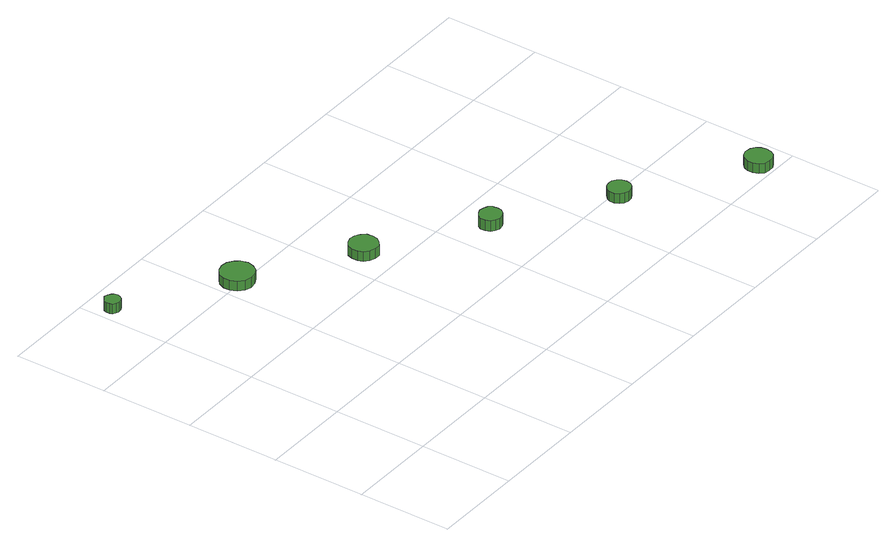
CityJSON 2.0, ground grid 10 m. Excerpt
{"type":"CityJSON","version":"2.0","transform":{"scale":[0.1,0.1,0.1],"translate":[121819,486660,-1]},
"CityObjects":{
"tree1":{"type":"SolitaryVegetationObject","attributes":{"function":"something"},"geometry":[{"type":"MultiSurface","lod":"1","boundaries":[[[0,1,2,3,4,5,6,7,8,9,10,11,12,13,14]],[[15,16,17,18,19,20,21,22,23,24,25,26,27,28,29]],[[0,29,28,1]],[[1,28,27,2]],[[2,27,26,3]],[[3,26,25,4]],[[4,25,24,5]],[[5,24,23,6]],[[6,23,22,7]],[[7,22,21,8]],[[8,21,20,9]],[[9,20,19,10]],[[10,19,18,11]],[[11,18,17,12]],[[12,17,16,13]],[[13,16,15,14]],[[14,15,29,0]]]}]},
"tree2":{"type":"SolitaryVegetationObject","attributes":{"function":"something"},"geometry":[{"type":"MultiSurface","lod":"1","boundaries":[[[30,31,32,33,34,35,36,37,38,39,40,41,42,43,44]],[[45,46,47,48,49,50,51,52,53,54,55,56,57,58,59]],[[30,59,58,31]],[[31,58,57,32]],[[32,57,56,33]],[[33,56,55,34]],[[34,55,54,35]],[[35,54,53,36]],[[36,53,52,37]],[[37,52,51,38]],[[38,51,50,39]],[[39,50,49,40]],[[40,49,48,41]],[[41,48,47,42]],[[42,47,46,43]],[[43,46,45,44]],[[44,45,59,30]]]}]},
"tree3":{"type":"SolitaryVegetationObject","attributes":{"function":"something"},"geometry":[{"type":"MultiSurface","lod":"1","boundaries":[[[60,61,62,63,64,65,66,67,68,69,70,71,72,73,74]],[[75,76,77,78,79,80,81,82,83,84,85,86,87,88,89]],[[60,89,88,61]],[[61,88,87,62]],[[62,87,86,63]],[[63,86,85,64]],[[64,85,84,65]],[[65,84,83,66]],[[66,83,82,67]],[[67,82,81,68]],[[68,81,80,69]],[[69,80,79,70]],[[70,79,78,71]],[[71,78,77,72]],[[72,77,76,73]],[[73,76,75,74]],[[74,75,89,60]]]}]},
"tree4":{"type":"SolitaryVegetationObject","attributes":{"function":"something"},"geometry":[{"type":"MultiSurface","lod":"1","boundaries":[[[90,91,92,93,94,95,96,97,98,99,100,101,102,103,104]],[[105,106,107,108,109,110,111,112,113,114,115,116,117,118,119]],[[90,119,118,91]],[[91,118,117,92]],[[92,117,116,93]],[[93,116,115,94]],[[94,115,114,95]],[[95,114,113,96]],[[96,113,112,97]],[[97,112,111,98]],[[98,111,110,99]],[[99,110,109,100]],[[100,109,108,101]],[[101,108,107,102]],[[102,107,106,103]],[[103,106,105,104]],[[104,105,119,90]]]}]},
"tree5":{"type":"SolitaryVegetationObject","attributes":{"function":"something"},"geometry":[{"type":"MultiSurface","lod":"1","boundaries":[[[120,121,122,123,124,125,126,127,128,129,130,131,132,133,134]],[[135,136,137,138,139,140,141,142,143,144,145,146,147,148,149]],[[120,149,148,121]],[[121,148,147,122]],[[122,147,146,123]],[[123,146,145,124]],[[124,145,144,125]],[[125,144,143,126]],[[126,143,142,127]],[[127,142,141,128]],[[128,141,140,129]],[[129,140,139,130]],[[130,139,138,131]],[[131,138,137,132]],[[132,137,136,133]],[[133,136,135,134]],[[134,135,149,120]]]}]},
"tree6":{"type":"SolitaryVegetationObject","attributes":{"function":"something"},"geometry":[{"type":"MultiSurface","lod":"1","boundaries":[[[150,151,152,153,154,155,156,157,158,159,160,161,162,163,164]],[[165,166,167,168,169,170,171,172,173,174,175,176,177,178,179]],[[150,179,178,151]],[[151,178,177,152]],[[152,177,176,153]],[[153,176,175,154]],[[154,175,174,155]],[[155,174,173,156]],[[156,173,172,157]],[[157,172,171,158]],[[158,171,170,159]],[[159,170,169,160]],[[160,169,168,161]],[[161,168,167,162]],[[162,167,166,163]],[[163,166,165,164]],[[164,165,179,150]]]}]}
},
"vertices":[
[26,374,19],[25,378,19],[23,380,19],[20,382,19],[16,383,19],[13,381,19],[10,379,19],[9,376,19],[9,372,19],[10,369,19],[13,367,19],[16,366,19],[20,366,19],[23,368,19],[25,371,19],[25,371,8],[23,368,8],[20,366,8],[16,366,8],[13,367,8],[10,369,8],[9,372,8],[9,376,8],[10,379,8],[13,381,8],[16,383,8],[20,382,8],[23,380,8],[25,378,8],[26,374,8],
[142,305,19],[140,313,19],[136,318,19],[130,322,19],[123,323,19],[116,321,19],[110,316,19],[107,309,19],[107,302,19],[110,295,19],[116,290,19],[123,288,19],[130,289,19],[136,292,19],[140,298,19],[140,298,8],[136,292,8],[130,289,8],[123,288,8],[116,290,8],[110,295,8],[107,302,8],[107,309,8],[110,316,8],[116,321,8],[123,323,8],[130,322,8],[136,318,8],[140,313,8],[142,305,8],
[247,236,19],[246,242,19],[242,247,19],[237,250,19],[231,251,19],[225,249,19],[220,245,19],[218,239,19],[218,233,19],[220,227,19],[225,223,19],[231,221,19],[237,221,19],[242,225,19],[246,230,19],[246,230,8],[242,225,8],[237,221,8],[231,221,8],[225,223,8],[220,227,8],[218,233,8],[218,239,8],[220,245,8],[225,249,8],[231,251,8],[237,250,8],[242,247,8],[246,242,8],[247,236,8],
[353,166,20],[352,171,20],[349,175,20],[345,177,20],[340,178,20],[335,176,20],[331,173,20],[329,169,20],[329,164,20],[331,159,20],[335,156,20],[340,154,20],[345,155,20],[349,157,20],[352,161,20],[352,161,8],[349,157,8],[345,155,8],[340,154,8],[335,156,8],[331,159,8],[329,164,8],[329,169,8],[331,173,8],[335,176,8],[340,178,8],[345,177,8],[349,175,8],[352,171,8],[353,166,8],
[462,94,19],[461,99,19],[458,103,19],[454,106,19],[449,106,19],[444,105,19],[440,101,19],[438,97,19],[438,92,19],[440,87,19],[444,84,19],[449,82,19],[454,83,19],[458,85,19],[461,89,19],[461,89,8],[458,85,8],[454,83,8],[449,82,8],[444,84,8],[440,87,8],[438,92,8],[438,97,8],[440,101,8],[444,105,8],[449,106,8],[454,106,8],[458,103,8],[461,99,8],[462,94,8],
[583,18,19],[582,23,19],[579,28,19],[574,31,19],[568,32,19],[562,30,19],[558,26,19],[556,21,19],[556,15,19],[558,9,19],[562,5,19],[568,4,19],[574,4,19],[579,7,19],[582,12,19],[582,12,8],[579,7,8],[574,4,8],[568,4,8],[562,5,8],[558,9,8],[556,15,8],[556,21,8],[558,26,8],[562,30,8],[568,32,8],[574,31,8],[579,28,8],[582,23,8],[583,18,8]
]}
